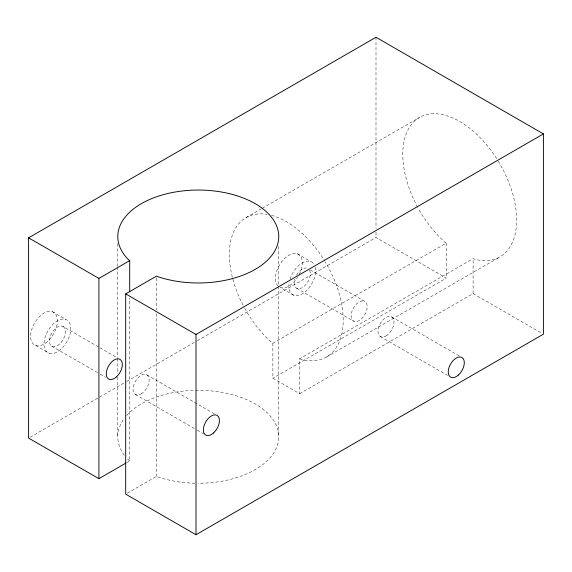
<?xml version="1.0" encoding="UTF-8"?>
<svg xmlns="http://www.w3.org/2000/svg" width="572" height="572" viewBox="0 0 572 572"><rect width="100%" height="100%" fill="white"/><g stroke="black" fill="none" stroke-linecap="round" stroke-linejoin="round"><path stroke-width="0.43" stroke-dasharray="2.86 2.15" d="M244.737 308.287A80.495 46.475 60 0 0 271.543 342.299L272.858 343.264L272.88 378.242L299.664 393.708L299.685 358.751L473.115 258.623L474.431 259.18A80.495 46.475 60 0 0 515.129 234.127A80.495 46.475 60 0 0 497.24 159.466M299.664 393.708L473.094 293.579L473.115 258.623M246.024 217.617L261.44 208.716M262.212 208.272L419.455 117.489M30.144 437.194L126.09 381.803M126.862 381.36L196.496 341.155M197.268 340.712L375.997 237.523L446.31 278.114L272.88 378.242M272.858 343.264L446.289 243.136L444.966 242.17A80.495 46.475 60 0 1 418.168 208.158M126.634 462.655L129.708 460.875L129.708 297.998M326.519 357.028L499.942 256.907M127.234 493.257L156.535 476.362L158.029 477.019A80.495 46.475 0 0 0 196.532 483.24M299.685 358.751L301.001 359.309A80.495 46.475 60 0 0 341.477 335.178A80.495 46.475 60 0 0 325.189 261.833M473.094 293.579L541.856 333.276M297.268 253.768L310.66 261.504M310.253 269.884L364.85 301.408A11.361 6.564 -60 0 1 361.254 319.019A11.361 6.564 -60 0 1 351.408 313.327A11.361 6.564 -60 0 1 364.85 301.408M391.663 316.888L459.638 356.134M296.582 288.238L353.489 321.092M380.287 336.565L447.504 375.368M293.865 295.288L280.473 287.559A18.94 10.932 -60 0 0 297.683 277.22M52.402 311.697L65.794 319.433M63.077 326.483A11.361 6.564 -60 0 1 59.474 344.087A11.361 6.564 -60 0 1 49.628 338.402A11.361 6.564 -60 0 1 63.077 326.483L99.213 347.347M99.986 347.79L116.902 357.557M146.79 374.817L215.537 414.507M51.709 346.167L99.392 373.695M100.164 374.138L105.548 377.248M135.421 394.494L196.453 429.729M197.226 430.173L204.175 434.191M35.6 345.488L48.992 353.217M129.708 460.875L128.564 460.01A80.495 46.475 0 0 1 126.684 458.022M446.289 243.136L446.31 278.114M375.997 37.259L375.997 228.621M375.997 232.182L375.997 237.523M278.771 246.31L278.771 285.471M278.771 286.358L278.771 436.779M156.535 277.885L156.535 309.924M156.535 313.485L156.535 476.362M117.782 243.636L117.782 265.887M117.782 266.781L117.782 357.564M117.782 358.451L117.782 373.58M117.782 377.141L117.782 436.779M195.66 390.333A80.495 46.475 0 0 1 278.757 436.021A80.495 46.475 0 0 1 198.277 483.247M124.424 455.262A80.495 46.475 0 0 1 124.424 418.289M126.684 415.529A80.495 46.475 0 0 1 194.787 390.347M417.746 207.386A80.495 46.475 60 0 1 418.797 117.875A80.495 46.475 60 0 1 496.768 158.723M243.079 305.191A80.495 46.475 60 0 1 267.11 214.371M271.543 215.337A80.495 46.475 60 0 1 324.732 261.089M309.545 270.27A11.361 6.564 -60 0 1 302.438 287.573A11.361 6.564 -60 0 1 294.837 279.129M296.582 275.118A11.361 6.564 -60 0 1 306.285 268.039M278.063 286.029A18.94 10.932 -60 0 1 280.058 264.114A18.94 10.932 -60 0 1 298.148 254.154A18.94 10.932 -60 0 1 299.306 274.338M290.011 279.222A18.94 10.932 -60 0 1 302.138 263.006A18.94 10.932 -60 0 1 314.414 264.872M315.279 267.231A18.94 10.932 -60 0 1 302.245 293.872A18.94 10.932 -60 0 1 289.26 282.21M141.105 393.936A11.361 6.564 -60 0 0 148.069 375.997A11.361 6.564 -60 0 0 134.141 384.034A11.361 6.564 -60 0 0 141.105 393.936M45.438 343.136A18.94 10.932 -60 0 0 54.812 313.227A18.94 10.932 -60 0 0 31.753 329.415A18.94 10.932 -60 0 0 45.438 343.136M58.83 350.872A18.94 10.932 -60 0 0 68.204 320.956A18.94 10.932 -60 0 0 45.145 337.144A18.94 10.932 -60 0 0 58.83 350.872M385.971 336A11.361 6.557 -60 0 0 392.935 318.075A11.361 6.557 -60 0 0 379.022 326.104A11.361 6.557 -60 0 0 385.971 336"/><path stroke-width="0.86" d="M125.861 463.098L98.906 478.678L28.6 438.088L28.6 237.83L375.997 37.259L543.4 133.912L543.4 334.17L196.003 534.741L125.69 494.144L125.69 293.886L156.535 276.104L158.029 276.762A80.495 46.475 0 0 0 277.542 244.587A80.495 46.475 0 0 0 184.298 190.755A80.495 46.475 0 0 0 128.564 259.752L129.708 260.618L129.708 291.763M98.906 478.678L98.906 278.421L129.708 260.618M125.69 293.886L196.003 334.477L543.4 133.912M28.6 237.83L98.906 278.421M196.003 334.477L196.003 534.741M116.381 376.941A11.361 6.557 -60 0 0 119.977 359.338A11.361 6.557 -60 0 0 106.542 371.264A11.361 6.557 -60 0 0 116.381 376.941M213.485 433.004A11.361 6.564 -60 0 0 217.081 415.401A11.361 6.564 -60 0 0 203.639 427.32A11.361 6.564 -60 0 0 213.485 433.004M458.351 375.075A11.361 6.564 -60 0 0 461.954 357.471A11.361 6.564 -60 0 0 448.512 369.39A11.361 6.564 -60 0 0 458.351 375.075"/></g></svg>
